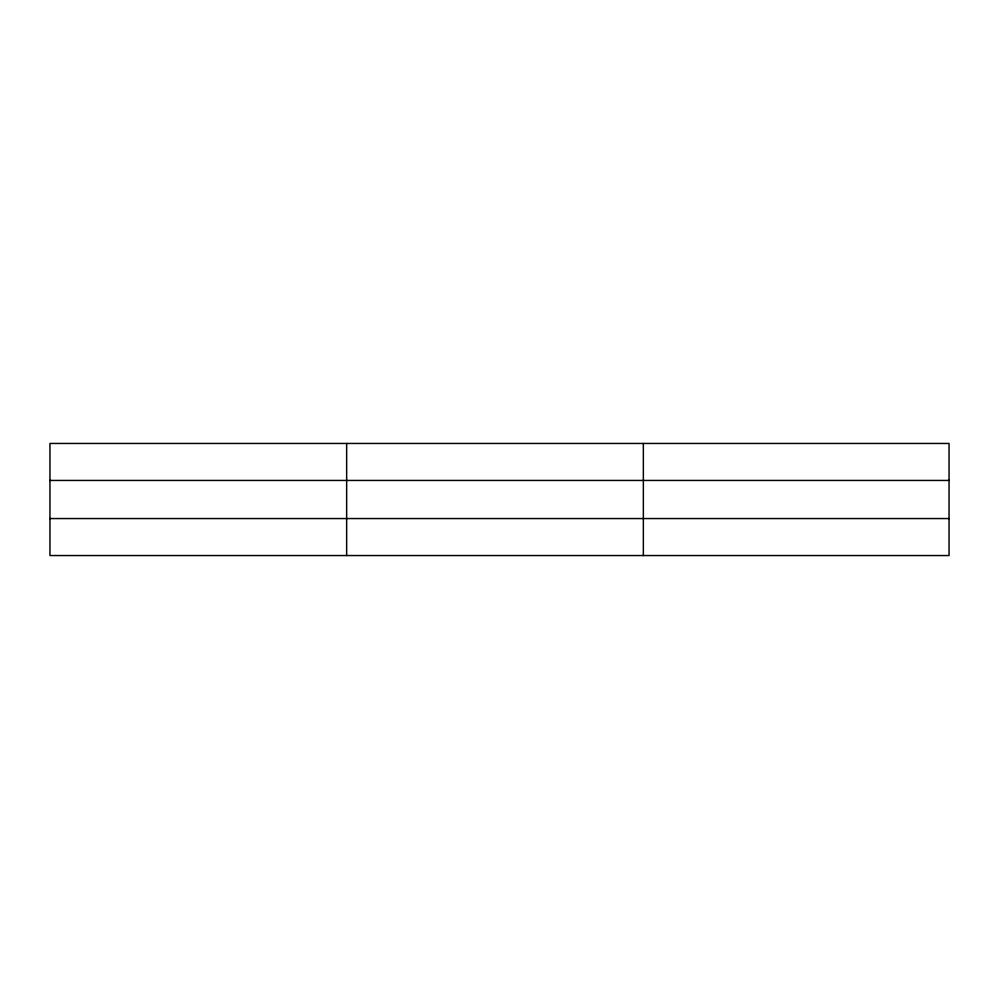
<?xml version="1.0" encoding="UTF-8"?>
<svg xmlns="http://www.w3.org/2000/svg" width="999" height="999" viewBox="0 0 999 999"><rect width="100%" height="100%" fill="white"/><g stroke="black" fill="none" stroke-linecap="round" stroke-linejoin="round"><path stroke-width="1.5" d="M346.653 555.544L346.653 443.456M643.356 555.544L643.356 443.456M949.05 480.444L949.05 443.456L49.95 443.456L49.95 555.544L949.05 555.544L949.05 480.444L49.95 480.444M49.95 518.556L949.05 518.556"/></g></svg>
